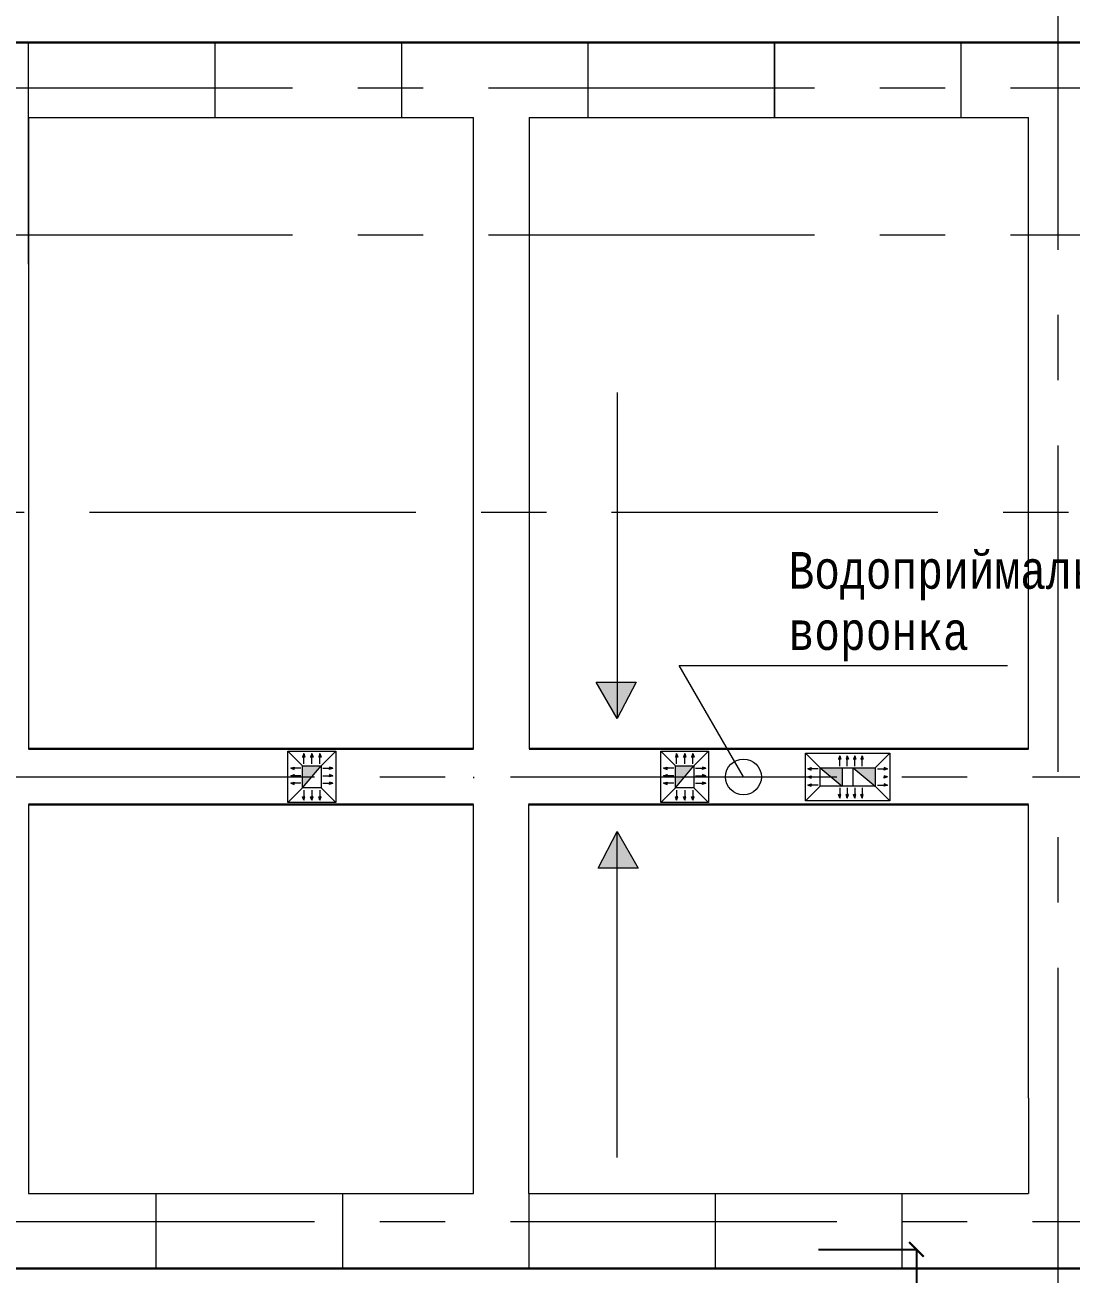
# Model space of a CAD drawing. Header units: millimetres. Extents: x -689206 to 4969298, y -1019800 to 703299.
# Drawn here: x 668701 to 675826, y -617305 to -608799 of the extents above; entities that cross this region are included whole.
import ezdxf

# ---------------------------------------------------------------- set-up
doc = ezdxf.new("R2010")
doc.units = ezdxf.units.MM
doc.linetypes.add('JIS_02_4.0', pattern=[5.5, 4, -1.5])
doc.linetypes.add('осеваяX2', pattern=[101.6, 63.5, -12.7, 12.7, -12.7])
doc.layers.add('кровля', color=211, linetype='Continuous')
doc.layers.add('четотам', color=7, linetype='Continuous')
for name, color, linetype, lineweight in [('несущие', 7, 'Continuous', 30), ('РАЗМЕРЫ', 7, 'Continuous', 9), ('сваи', 7, 'JIS_02_4.0', 30), ('стены', 7, 'Continuous', 20)]:
    doc.layers.add(name, color=color, linetype=linetype, lineweight=lineweight)
doc.styles.add('Аннотативный', font='isocteur.ttf', dxfattribs={"width": 0.7, "height": 250})
doc.dimstyles.new('Аннотативный', dxfattribs={"dimscale": 0, "dimtxt": 250, "dimasz": 100, "dimexe": 1.25, "dimexo": 0.625, "dimtad": 1, "dimdec": 0, "dimtxsty": 'Аннотативный', "dimblk": 'ARCHTICK', "dimcen": 2.5, "dimadec": 0, "dimazin": 0, "dimtfac": 1, "dimtdec": 0, "dimtmove": 0, "dimatfit": 3, "dimfxl": 1, "dimarcsym": 0})

# ---------------------------------------------------------------- blocks, each defined once
blk = doc.blocks.new('_ArchTick')
at = {"color": 0, "linetype": 'ByBlock', "const_width": 0.15}
blk.add_lwpolyline([(-0.5, -0.5), (0.5, 0.5)], dxfattribs=at)
blk = doc.blocks.new('*D4241')
at = {"layer": 'Defpoints', "color": 0, "linetype": 'ByBlock', "lineweight": 9, "transparency": 16777216}
for p in [(674104.7, -617137.7), (674104.7, -624396.8), (674772.8, -624396.8)]:
    blk.add_point(p, dxfattribs=at)
at = {"layer": 'РАЗМЕРЫ', "color": 0, "linetype": 'ByBlock', "lineweight": -2, "transparency": 16777216}
for p, q in [((674105.3, -617137.7), (674774, -617137.7)), ((674772.8, -617137.7), (674772.8, -624396.8)), ((674105.3, -624396.8), (674774, -624396.8))]:
    blk.add_line(p, q, dxfattribs=at)
at = {"layer": 'РАЗМЕРЫ', "color": 0, "linetype": 'ByBlock', "lineweight": -2, "transparency": 16777216, "xscale": 100, "yscale": 100, "zscale": 100}
for p, rotation in [((674772.8, -617137.7), 90), ((674772.8, -624396.8), 270)]:
    blk.add_blockref('_ArchTick', p, dxfattribs=dict(at, rotation=rotation))
at = {"layer": 'РАЗМЕРЫ', "color": 0, "linetype": 'ByBlock', "lineweight": 5, "transparency": 16777216, "insert": (674647.2, -620767.3), "char_height": 250, "attachment_point": 5, "rotation": 90, "style": 'Аннотативный'}
blk.add_mtext('7690', dxfattribs=at)

msp = doc.modelspace()

# ---------------------------------------------------------------- hatches: boundary and pattern name
at = {"layer": 'кровля', "lineweight": 5, "true_color": 0x000000}
h = msp.add_hatch(color=18, dxfattribs=at)
h.dxf.hatch_style = 1
h.paths.add_polyline_path([(670599.2, -613785.1), (670607.4, -613785.1), (670599.2, -613761.5)])
h.paths.add_polyline_path([(670591.1, -613785.1), (670599.2, -613785.1), (670599.2, -613761.5)])
h = msp.add_hatch(color=18, dxfattribs=at)
h.dxf.hatch_style = 1
h.paths.add_polyline_path([(670654.5, -613785.1), (670662.6, -613785.1), (670654.5, -613761.5)])
h.paths.add_polyline_path([(670646.4, -613785.1), (670654.5, -613785.1), (670654.5, -613761.5)])
h = msp.add_hatch(color=18, dxfattribs=at)
h.dxf.hatch_style = 1
h.paths.add_polyline_path([(670709.8, -613761.5), (670701.6, -613785.1), (670709.8, -613785.1)])
h.paths.add_polyline_path([(670709.8, -613761.5), (670709.8, -613785.1), (670717.9, -613785.1)])
h = msp.add_hatch(color=18, dxfattribs=at)
h.dxf.hatch_style = 1
h.paths.add_polyline_path([(673139.2, -613785.1), (673147.4, -613785.1), (673139.2, -613761.5)])
h.paths.add_polyline_path([(673131.1, -613785.1), (673139.2, -613785.1), (673139.2, -613761.5)])
h = msp.add_hatch(color=18, dxfattribs=at)
h.dxf.hatch_style = 1
h.paths.add_polyline_path([(673194.5, -613785.1), (673202.6, -613785.1), (673194.5, -613761.5)])
h.paths.add_polyline_path([(673186.4, -613785.1), (673194.5, -613785.1), (673194.5, -613761.5)])
h = msp.add_hatch(color=18, dxfattribs=at)
h.dxf.hatch_style = 1
h.paths.add_polyline_path([(673249.8, -613761.5), (673241.6, -613785.1), (673249.8, -613785.1)])
h.paths.add_polyline_path([(673249.8, -613761.5), (673249.8, -613785.1), (673257.9, -613785.1)])
at = {"layer": 'кровля', "lineweight": 5}
h = msp.add_hatch(color=7, dxfattribs=at)
h.dxf.hatch_style = 1
h.paths.add_polyline_path([(674249.8, -613800), (674258, -613800), (674249.8, -613776.3)])
h.paths.add_polyline_path([(674241.7, -613800), (674249.8, -613800), (674249.8, -613776.3)])
h = msp.add_hatch(color=7, dxfattribs=at)
h.dxf.hatch_style = 1
h.paths.add_polyline_path([(674301.1, -613776.3), (674293, -613800), (674301.1, -613800)])
h.paths.add_polyline_path([(674301.1, -613776.3), (674301.1, -613800), (674309.2, -613800)])
h = msp.add_hatch(color=7, dxfattribs=at)
h.dxf.hatch_style = 1
h.paths.add_polyline_path([(674352.3, -613776.3), (674344.2, -613800), (674352.3, -613800)])
h.paths.add_polyline_path([(674352.3, -613776.3), (674352.3, -613800), (674360.5, -613800)])
h = msp.add_hatch(color=7, dxfattribs=at)
h.dxf.hatch_style = 1
h.paths.add_polyline_path([(674402.1, -613776.3), (674394, -613800), (674402.1, -613800)])
h.paths.add_polyline_path([(674402.1, -613776.3), (674402.1, -613800), (674410.3, -613800)])
at = {"layer": 'кровля', "lineweight": 5, "true_color": 0x000000}
h = msp.add_hatch(color=18, dxfattribs=at)
h.dxf.hatch_style = 1
h.paths.add_polyline_path([(670510.5, -613860.8), (670534.2, -613869), (670534.2, -613860.8)])
h.paths.add_polyline_path([(670510.5, -613860.8), (670534.2, -613860.8), (670534.2, -613852.7)])
h = msp.add_hatch(color=18, dxfattribs=at)
h.dxf.hatch_style = 1
h.paths.add_polyline_path([(670774.8, -613860.8), (670774.8, -613869), (670798.5, -613860.8)])
h.paths.add_polyline_path([(670774.8, -613852.7), (670774.8, -613860.8), (670798.5, -613860.8)])
h = msp.add_hatch(color=18, dxfattribs=at)
h.dxf.hatch_style = 1
h.paths.add_polyline_path([(673050.5, -613860.8), (673074.2, -613869), (673074.2, -613860.8)])
h.paths.add_polyline_path([(673050.5, -613860.8), (673074.2, -613860.8), (673074.2, -613852.7)])
h = msp.add_hatch(color=18, dxfattribs=at)
h.dxf.hatch_style = 1
h.paths.add_polyline_path([(673314.8, -613860.8), (673314.8, -613869), (673338.5, -613860.8)])
h.paths.add_polyline_path([(673314.8, -613852.7), (673314.8, -613860.8), (673338.5, -613860.8)])
at = {"layer": 'кровля', "lineweight": 5}
h = msp.add_hatch(color=7, dxfattribs=at)
h.dxf.hatch_style = 1
h.paths.add_polyline_path([(674032.6, -613865), (674056.2, -613873.2), (674056.2, -613865)])
h.paths.add_polyline_path([(674032.6, -613865), (674056.2, -613865), (674056.2, -613856.9)])
h = msp.add_hatch(color=7, dxfattribs=at)
h.dxf.hatch_style = 1
h.paths.add_polyline_path([(674552.8, -613865), (674552.8, -613873.2), (674576.4, -613865)])
h.paths.add_polyline_path([(674552.8, -613856.9), (674552.8, -613865), (674576.4, -613865)])
at = {"layer": 'кровля', "lineweight": 5, "true_color": 0x000000}
h = msp.add_hatch(color=18, dxfattribs=at)
h.dxf.hatch_style = 1
h.paths.add_polyline_path([(670510.5, -613912.1), (670534.2, -613920.2), (670534.2, -613912.1)])
h.paths.add_polyline_path([(670510.5, -613912.1), (670534.2, -613912.1), (670534.2, -613904)])
h = msp.add_hatch(color=18, dxfattribs=at)
h.dxf.hatch_style = 1
h.paths.add_polyline_path([(670534.2, -613963.3), (670534.2, -613955.2), (670510.5, -613963.3)])
h.paths.add_polyline_path([(670534.2, -613971.5), (670534.2, -613963.3), (670510.5, -613963.3)])
h = msp.add_hatch(color=18, dxfattribs=at)
h.dxf.hatch_style = 1
h.paths.add_polyline_path([(670774.8, -613912.1), (670774.8, -613920.2), (670798.5, -613912.1)])
h.paths.add_polyline_path([(670774.8, -613904), (670774.8, -613912.1), (670798.5, -613912.1)])
h = msp.add_hatch(color=18, dxfattribs=at)
h.dxf.hatch_style = 1
h.paths.add_polyline_path([(670798.5, -613963.3), (670774.8, -613955.2), (670774.8, -613963.3)])
h.paths.add_polyline_path([(670798.5, -613963.3), (670774.8, -613963.3), (670774.8, -613971.5)])
h = msp.add_hatch(color=18, dxfattribs=at)
h.dxf.hatch_style = 1
h.paths.add_polyline_path([(673050.5, -613912.1), (673074.2, -613920.2), (673074.2, -613912.1)])
h.paths.add_polyline_path([(673050.5, -613912.1), (673074.2, -613912.1), (673074.2, -613904)])
h = msp.add_hatch(color=18, dxfattribs=at)
h.dxf.hatch_style = 1
h.paths.add_polyline_path([(673074.2, -613963.3), (673074.2, -613955.2), (673050.5, -613963.3)])
h.paths.add_polyline_path([(673074.2, -613971.5), (673074.2, -613963.3), (673050.5, -613963.3)])
h = msp.add_hatch(color=18, dxfattribs=at)
h.dxf.hatch_style = 1
h.paths.add_polyline_path([(673314.8, -613912.1), (673314.8, -613920.2), (673338.5, -613912.1)])
h.paths.add_polyline_path([(673314.8, -613904), (673314.8, -613912.1), (673338.5, -613912.1)])
h = msp.add_hatch(color=18, dxfattribs=at)
h.dxf.hatch_style = 1
h.paths.add_polyline_path([(673338.5, -613963.3), (673314.8, -613955.2), (673314.8, -613963.3)])
h.paths.add_polyline_path([(673338.5, -613963.3), (673314.8, -613963.3), (673314.8, -613971.5)])
at = {"layer": 'кровля', "lineweight": 5}
h = msp.add_hatch(color=7, dxfattribs=at)
h.dxf.hatch_style = 1
h.paths.add_polyline_path([(674032.6, -613920.3), (674056.2, -613928.4), (674056.2, -613920.3)])
h.paths.add_polyline_path([(674032.6, -613920.3), (674056.2, -613920.3), (674056.2, -613912.2)])
h = msp.add_hatch(color=7, dxfattribs=at)
h.dxf.hatch_style = 1
h.paths.add_polyline_path([(674552.8, -613920.3), (674552.8, -613928.4), (674576.4, -613920.3)])
h.paths.add_polyline_path([(674552.8, -613912.2), (674552.8, -613920.3), (674576.4, -613920.3)])
h = msp.add_hatch(color=7, dxfattribs=at)
h.dxf.hatch_style = 1
h.paths.add_polyline_path([(674056.2, -613975.6), (674056.2, -613967.4), (674032.6, -613975.6)])
h.paths.add_polyline_path([(674056.2, -613983.7), (674056.2, -613975.6), (674032.6, -613975.6)])
h = msp.add_hatch(color=7, dxfattribs=at)
h.dxf.hatch_style = 1
h.paths.add_polyline_path([(674249.8, -614064.3), (674258, -614040.6), (674249.8, -614040.6)])
h.paths.add_polyline_path([(674249.8, -614064.3), (674249.8, -614040.6), (674241.7, -614040.6)])
h = msp.add_hatch(color=7, dxfattribs=at)
h.dxf.hatch_style = 1
h.paths.add_polyline_path([(674301.1, -614040.6), (674293, -614040.6), (674301.1, -614064.3)])
h.paths.add_polyline_path([(674309.2, -614040.6), (674301.1, -614040.6), (674301.1, -614064.3)])
h = msp.add_hatch(color=7, dxfattribs=at)
h.dxf.hatch_style = 1
h.paths.add_polyline_path([(674352.3, -614040.6), (674344.2, -614040.6), (674352.3, -614064.3)])
h.paths.add_polyline_path([(674360.5, -614040.6), (674352.3, -614040.6), (674352.3, -614064.3)])
h = msp.add_hatch(color=7, dxfattribs=at)
h.dxf.hatch_style = 1
h.paths.add_polyline_path([(674402.1, -614040.6), (674394, -614040.6), (674402.1, -614064.3)])
h.paths.add_polyline_path([(674410.3, -614040.6), (674402.1, -614040.6), (674402.1, -614064.3)])
h = msp.add_hatch(color=7, dxfattribs=at)
h.dxf.hatch_style = 1
h.paths.add_polyline_path([(674576.4, -613975.6), (674552.8, -613967.4), (674552.8, -613975.6)])
h.paths.add_polyline_path([(674576.4, -613975.6), (674552.8, -613975.6), (674552.8, -613983.7)])
at = {"layer": 'кровля', "lineweight": 5, "true_color": 0x000000}
h = msp.add_hatch(color=18, dxfattribs=at)
h.dxf.hatch_style = 1
h.paths.add_polyline_path([(670599.2, -614079.1), (670607.4, -614055.5), (670599.2, -614055.5)])
h.paths.add_polyline_path([(670599.2, -614079.1), (670599.2, -614055.5), (670591.1, -614055.5)])
h = msp.add_hatch(color=18, dxfattribs=at)
h.dxf.hatch_style = 1
h.paths.add_polyline_path([(670654.5, -614079.1), (670662.6, -614055.5), (670654.5, -614055.5)])
h.paths.add_polyline_path([(670654.5, -614079.1), (670654.5, -614055.5), (670646.4, -614055.5)])
h = msp.add_hatch(color=18, dxfattribs=at)
h.dxf.hatch_style = 1
h.paths.add_polyline_path([(670709.8, -614055.5), (670701.6, -614055.5), (670709.8, -614079.1)])
h.paths.add_polyline_path([(670717.9, -614055.5), (670709.8, -614055.5), (670709.8, -614079.1)])
h = msp.add_hatch(color=18, dxfattribs=at)
h.dxf.hatch_style = 1
h.paths.add_polyline_path([(673139.2, -614079.1), (673147.4, -614055.5), (673139.2, -614055.5)])
h.paths.add_polyline_path([(673139.2, -614079.1), (673139.2, -614055.5), (673131.1, -614055.5)])
h = msp.add_hatch(color=18, dxfattribs=at)
h.dxf.hatch_style = 1
h.paths.add_polyline_path([(673194.5, -614079.1), (673202.6, -614055.5), (673194.5, -614055.5)])
h.paths.add_polyline_path([(673194.5, -614079.1), (673194.5, -614055.5), (673186.4, -614055.5)])
h = msp.add_hatch(color=18, dxfattribs=at)
h.dxf.hatch_style = 1
h.paths.add_polyline_path([(673249.8, -614055.5), (673241.6, -614055.5), (673249.8, -614079.1)])
h.paths.add_polyline_path([(673257.9, -614055.5), (673249.8, -614055.5), (673249.8, -614079.1)])
at = {"layer": 'РАЗМЕРЫ', "lineweight": 5, "ltscale": 150}
h = msp.add_hatch(color=256, dxfattribs=at)
h.dxf.hatch_style = 1
h.paths.add_polyline_path([(670717, -613845.3), (670592, -613845.3), (670592, -613995.3)])
h = msp.add_hatch(color=256, dxfattribs=at)
h.dxf.hatch_style = 1
h.paths.add_polyline_path([(673257, -613845.3), (673132, -613845.3), (673132, -613995.3)])
h = msp.add_hatch(color=256, dxfattribs=at)
h.dxf.hatch_style = 1
h.paths.add_polyline_path([(674491.4, -613982.8), (674491.4, -613857.8), (674341.4, -613857.8)])
h.paths.add_polyline_path([(674267.6, -613982.8), (674267.6, -613857.8), (674117.6, -613857.8)])
at = {"layer": 'сваи', "linetype": 'ByBlock', "lineweight": 20, "ltscale": 35}
h = msp.add_hatch(color=256, dxfattribs=at)
h.dxf.hatch_style = 1
h.paths.add_polyline_path([(682748, -610192.2), (682670.5, -610255.6), (682854.5, -610322.5)])
h.paths.add_polyline_path([(682823.3, -610130.8), (682748, -610192.2), (682854.5, -610322.5)])
h.paths.add_polyline_path([(683485.4, -610993.5), (683485.4, -611187.8), (683569.6, -611139.2)])
h.paths.add_polyline_path([(683656.3, -611089.1), (683485.4, -610993.5), (683569.6, -611139.2)])
h.paths.add_polyline_path([(676504.5, -614292.5), (676504.5, -614541.5), (676648.2, -614541.5)])
h.paths.add_polyline_path([(676504.5, -614292.5), (676374.5, -614541.5), (676504.5, -614541.5)])
h.paths.add_polyline_path([(676504.5, -613323.6), (676360.8, -613323.6), (676504.5, -613572.5)])
h.paths.add_polyline_path([(676634.5, -613323.6), (676504.5, -613323.6), (676504.5, -613572.5)])
h.paths.add_polyline_path([(672864.5, -613273.6), (672734.5, -613273.6), (672734.5, -613522.5)])
h.paths.add_polyline_path([(672734.5, -613273.6), (672590.8, -613273.6), (672734.5, -613522.5)])
h.paths.add_polyline_path([(672734.5, -614292.5), (672604.5, -614541.5), (672734.5, -614541.5)])
h.paths.add_polyline_path([(672734.5, -614292.5), (672734.5, -614541.5), (672878.2, -614541.5)])
h.paths.add_polyline_path([(667574.5, -614292.5), (667574.5, -614541.5), (667718.2, -614541.5)])
h.paths.add_polyline_path([(667574.5, -614292.5), (667444.5, -614541.5), (667574.5, -614541.5)])
h.paths.add_polyline_path([(667584.5, -613323.6), (667440.8, -613323.6), (667584.5, -613572.5)])
h.paths.add_polyline_path([(667714.5, -613323.6), (667584.5, -613323.6), (667584.5, -613572.5)])
h.paths.add_polyline_path([(660864.9, -610846.5), (660684.8, -610923.4), (660765.7, -610982.5)])
h.paths.add_polyline_path([(660864.9, -610846.5), (660765.7, -610982.5), (660844.2, -611039.7)])
h.paths.add_polyline_path([(661485.8, -610069), (661454.6, -610260.8), (661561.1, -610130.4)])
h.paths.add_polyline_path([(661561.1, -610130.4), (661454.6, -610260.8), (661638.6, -610193.8)])

# ---------------------------------------------------------------- linework, layer by layer
at = {"layer": 'кровля', "color": 18, "lineweight": 5, "true_color": 0x000000}
for p, q in [((670592, -613845.3), (670492, -613745.3)), ((670599.2, -613761.5), (670591.1, -613785.1)), ((670591.1, -613785.1), (670599.2, -613785.1)), ((670599.2, -613831.5), (670599.2, -613761.5)), ((670599.2, -613761.5), (670607.4, -613785.1)), ((670607.4, -613785.1), (670599.2, -613785.1)), ((670654.5, -613761.5), (670646.4, -613785.1)), ((670646.4, -613785.1), (670654.5, -613785.1)), ((670654.5, -613831.5), (670654.5, -613761.5)), ((670654.5, -613761.5), (670662.6, -613785.1)), ((670662.6, -613785.1), (670654.5, -613785.1)), ((670709.8, -613761.5), (670701.6, -613785.1)), ((670701.6, -613785.1), (670709.8, -613785.1)), ((670709.8, -613831.5), (670709.8, -613761.5)), ((670709.8, -613761.5), (670717.9, -613785.1)), ((670717.9, -613785.1), (670709.8, -613785.1)), ((670717, -613845.3), (670817, -613745.3)), ((673132, -613845.3), (673032, -613745.3)), ((673139.2, -613761.5), (673131.1, -613785.1)), ((673131.1, -613785.1), (673139.2, -613785.1)), ((673139.2, -613831.5), (673139.2, -613761.5)), ((673139.2, -613761.5), (673147.4, -613785.1)), ((673147.4, -613785.1), (673139.2, -613785.1)), ((673194.5, -613761.5), (673186.4, -613785.1)), ((673186.4, -613785.1), (673194.5, -613785.1)), ((673194.5, -613831.5), (673194.5, -613761.5)), ((673194.5, -613761.5), (673202.6, -613785.1)), ((673202.6, -613785.1), (673194.5, -613785.1)), ((673249.8, -613761.5), (673241.6, -613785.1)), ((673241.6, -613785.1), (673249.8, -613785.1)), ((673249.8, -613831.5), (673249.8, -613761.5)), ((673249.8, -613761.5), (673257.9, -613785.1)), ((673257.9, -613785.1), (673249.8, -613785.1)), ((673257, -613845.3), (673357, -613745.3)), ((670510.5, -613860.8), (670534.2, -613852.7)), ((670580.5, -613860.8), (670510.5, -613860.8)), ((670510.5, -613860.8), (670534.2, -613869)), ((670534.2, -613852.7), (670534.2, -613860.8)), ((670534.2, -613869), (670534.2, -613860.8)), ((670728.5, -613860.8), (670798.5, -613860.8)), ((670798.5, -613860.8), (670774.8, -613852.7)), ((670774.8, -613852.7), (670774.8, -613860.8)), ((670798.5, -613860.8), (670774.8, -613869)), ((670774.8, -613869), (670774.8, -613860.8)), ((673050.5, -613860.8), (673074.2, -613852.7)), ((673120.5, -613860.8), (673050.5, -613860.8)), ((673050.5, -613860.8), (673074.2, -613869)), ((673074.2, -613852.7), (673074.2, -613860.8)), ((673074.2, -613869), (673074.2, -613860.8)), ((673268.5, -613860.8), (673338.5, -613860.8)), ((673338.5, -613860.8), (673314.8, -613852.7)), ((673314.8, -613852.7), (673314.8, -613860.8)), ((673338.5, -613860.8), (673314.8, -613869)), ((673314.8, -613869), (673314.8, -613860.8)), ((670510.5, -613912.1), (670534.2, -613904)), ((670580.5, -613912.1), (670510.5, -613912.1)), ((670510.5, -613912.1), (670534.2, -613920.2)), ((670510.5, -613963.3), (670534.2, -613955.2)), ((670534.2, -613904), (670534.2, -613912.1)), ((670534.2, -613920.2), (670534.2, -613912.1)), ((670534.2, -613955.2), (670534.2, -613963.3)), ((670728.5, -613912.1), (670798.5, -613912.1)), ((670798.5, -613912.1), (670774.8, -613904)), ((670774.8, -613904), (670774.8, -613912.1)), ((670798.5, -613912.1), (670774.8, -613920.2)), ((670774.8, -613920.2), (670774.8, -613912.1)), ((670798.5, -613963.3), (670774.8, -613955.2)), ((670774.8, -613955.2), (670774.8, -613963.3)), ((673050.5, -613912.1), (673074.2, -613904)), ((673120.5, -613912.1), (673050.5, -613912.1)), ((673050.5, -613912.1), (673074.2, -613920.2)), ((673050.5, -613963.3), (673074.2, -613955.2)), ((673074.2, -613904), (673074.2, -613912.1)), ((673074.2, -613920.2), (673074.2, -613912.1)), ((673074.2, -613955.2), (673074.2, -613963.3)), ((673268.5, -613912.1), (673338.5, -613912.1)), ((673338.5, -613912.1), (673314.8, -613904)), ((673314.8, -613904), (673314.8, -613912.1)), ((673338.5, -613912.1), (673314.8, -613920.2)), ((673314.8, -613920.2), (673314.8, -613912.1)), ((673338.5, -613963.3), (673314.8, -613955.2)), ((673314.8, -613955.2), (673314.8, -613963.3)), ((670592, -613995.3), (670492, -614095.3)), ((670580.5, -613963.3), (670510.5, -613963.3)), ((670510.5, -613963.3), (670534.2, -613971.5)), ((670534.2, -613971.5), (670534.2, -613963.3)), ((670599.2, -614009.1), (670599.2, -614079.1)), ((670654.5, -614009.1), (670654.5, -614079.1)), ((670709.8, -614009.1), (670709.8, -614079.1)), ((670717, -613995.3), (670817, -614095.3)), ((670728.5, -613963.3), (670798.5, -613963.3)), ((670798.5, -613963.3), (670774.8, -613971.5)), ((670774.8, -613971.5), (670774.8, -613963.3)), ((673132, -613995.3), (673032, -614095.3)), ((673120.5, -613963.3), (673050.5, -613963.3)), ((673050.5, -613963.3), (673074.2, -613971.5)), ((673074.2, -613971.5), (673074.2, -613963.3)), ((673139.2, -614009.1), (673139.2, -614079.1)), ((673194.5, -614009.1), (673194.5, -614079.1)), ((673249.8, -614009.1), (673249.8, -614079.1)), ((673257, -613995.3), (673357, -614095.3)), ((673268.5, -613963.3), (673338.5, -613963.3)), ((673338.5, -613963.3), (673314.8, -613971.5)), ((673314.8, -613971.5), (673314.8, -613963.3)), ((670599.2, -614079.1), (670591.1, -614055.5)), ((670591.1, -614055.5), (670599.2, -614055.5)), ((670599.2, -614079.1), (670607.4, -614055.5)), ((670607.4, -614055.5), (670599.2, -614055.5)), ((670654.5, -614079.1), (670646.4, -614055.5)), ((670646.4, -614055.5), (670654.5, -614055.5)), ((670654.5, -614079.1), (670662.6, -614055.5)), ((670662.6, -614055.5), (670654.5, -614055.5)), ((670709.8, -614079.1), (670701.6, -614055.5)), ((670701.6, -614055.5), (670709.8, -614055.5)), ((670709.8, -614079.1), (670717.9, -614055.5)), ((670717.9, -614055.5), (670709.8, -614055.5)), ((673139.2, -614079.1), (673131.1, -614055.5)), ((673131.1, -614055.5), (673139.2, -614055.5)), ((673139.2, -614079.1), (673147.4, -614055.5)), ((673147.4, -614055.5), (673139.2, -614055.5)), ((673194.5, -614079.1), (673186.4, -614055.5)), ((673186.4, -614055.5), (673194.5, -614055.5)), ((673194.5, -614079.1), (673202.6, -614055.5)), ((673202.6, -614055.5), (673194.5, -614055.5)), ((673249.8, -614079.1), (673241.6, -614055.5)), ((673241.6, -614055.5), (673249.8, -614055.5)), ((673249.8, -614079.1), (673257.9, -614055.5)), ((673257.9, -614055.5), (673249.8, -614055.5))]:
    msp.add_line(p, q, dxfattribs=at)
at = {"layer": 'кровля', "color": 7, "lineweight": 5}
for p, q in [((674117.6, -613857.8), (674017.6, -613757.8)), ((674249.8, -613776.3), (674241.7, -613800)), ((674249.8, -613846.3), (674249.8, -613776.3)), ((674249.8, -613776.3), (674258, -613800)), ((674301.1, -613776.3), (674293, -613800)), ((674301.1, -613846.3), (674301.1, -613776.3)), ((674301.1, -613776.3), (674309.2, -613800)), ((674352.3, -613776.3), (674344.2, -613800)), ((674352.3, -613846.3), (674352.3, -613776.3)), ((674352.3, -613776.3), (674360.5, -613800)), ((674402.1, -613776.3), (674394, -613800)), ((674402.1, -613846.3), (674402.1, -613776.3)), ((674402.1, -613776.3), (674410.3, -613800)), ((674491.4, -613857.8), (674591.4, -613757.8)), ((674032.6, -613865), (674056.2, -613856.9)), ((674102.6, -613865), (674032.6, -613865)), ((674032.6, -613865), (674056.2, -613873.2)), ((674056.2, -613856.9), (674056.2, -613865)), ((674056.2, -613873.2), (674056.2, -613865)), ((674241.7, -613800), (674249.8, -613800)), ((674258, -613800), (674249.8, -613800)), ((674293, -613800), (674301.1, -613800)), ((674309.2, -613800), (674301.1, -613800)), ((674344.2, -613800), (674352.3, -613800)), ((674360.5, -613800), (674352.3, -613800)), ((674394, -613800), (674402.1, -613800)), ((674410.3, -613800), (674402.1, -613800)), ((674506.4, -613865), (674576.4, -613865)), ((674576.4, -613865), (674552.8, -613856.9)), ((674552.8, -613856.9), (674552.8, -613865)), ((674576.4, -613865), (674552.8, -613873.2)), ((674552.8, -613873.2), (674552.8, -613865)), ((674032.6, -613920.3), (674056.2, -613912.2)), ((674056.2, -613912.2), (674056.2, -613920.3)), ((674576.4, -613920.3), (674552.8, -613912.2)), ((674552.8, -613912.2), (674552.8, -613920.3)), ((674117.6, -613982.8), (674017.6, -614082.8)), ((674032.6, -613975.6), (674056.2, -613967.4)), ((674102.6, -613975.6), (674032.6, -613975.6)), ((674032.6, -613975.6), (674056.2, -613983.7)), ((674056.2, -613967.4), (674056.2, -613975.6)), ((674056.2, -613983.7), (674056.2, -613975.6)), ((674249.8, -614064.3), (674241.7, -614040.6)), ((674241.7, -614040.6), (674249.8, -614040.6)), ((674249.8, -613994.3), (674249.8, -614064.3)), ((674249.8, -614064.3), (674258, -614040.6)), ((674258, -614040.6), (674249.8, -614040.6)), ((674301.1, -614064.3), (674293, -614040.6)), ((674293, -614040.6), (674301.1, -614040.6)), ((674301.1, -613994.3), (674301.1, -614064.3)), ((674301.1, -614064.3), (674309.2, -614040.6)), ((674309.2, -614040.6), (674301.1, -614040.6)), ((674352.3, -614064.3), (674344.2, -614040.6)), ((674344.2, -614040.6), (674352.3, -614040.6)), ((674352.3, -613994.3), (674352.3, -614064.3)), ((674352.3, -614064.3), (674360.5, -614040.6)), ((674360.5, -614040.6), (674352.3, -614040.6)), ((674402.1, -614064.3), (674394, -614040.6)), ((674394, -614040.6), (674402.1, -614040.6)), ((674402.1, -613994.3), (674402.1, -614064.3)), ((674402.1, -614064.3), (674410.3, -614040.6)), ((674410.3, -614040.6), (674402.1, -614040.6)), ((674491.4, -613982.8), (674591.4, -614082.8)), ((674506.4, -613975.6), (674576.4, -613975.6)), ((674576.4, -613975.6), (674552.8, -613967.4)), ((674552.8, -613967.4), (674552.8, -613975.6)), ((674576.4, -613975.6), (674552.8, -613983.7)), ((674552.8, -613983.7), (674552.8, -613975.6))]:
    msp.add_line(p, q, dxfattribs=at)
at = {"layer": 'кровля', "color": 7, "lineweight": 15}
for p, q in [((674032.6, -613920.3), (674056.2, -613928.4)), ((674056.2, -613928.4), (674056.2, -613920.3)), ((674576.4, -613920.3), (674552.8, -613928.4)), ((674552.8, -613928.4), (674552.8, -613920.3))]:
    msp.add_line(p, q, dxfattribs=at)
at = {"layer": 'кровля', "color": 18, "lineweight": 5, "true_color": 0x000000}
for points in [[(670492, -613745.3), (670817, -613745.3), (670817, -614095.3), (670492, -614095.3)], [(673032, -613745.3), (673357, -613745.3), (673357, -614095.3), (673032, -614095.3)], [(670592, -613845.3), (670717, -613845.3), (670717, -613995.3), (670592, -613995.3)], [(673132, -613845.3), (673257, -613845.3), (673257, -613995.3), (673132, -613995.3)]]:
    msp.add_lwpolyline(points, close=True, dxfattribs=at)
at = {"layer": 'кровля', "color": 7, "lineweight": 5}
for points in [[(674591.4, -613757.8), (674591.4, -614082.8), (674017.6, -614082.8), (674017.6, -613757.8)], [(674491.4, -613857.8), (674491.4, -613982.8), (674117.6, -613982.8), (674117.6, -613857.8)]]:
    msp.add_lwpolyline(points, close=True, dxfattribs=at)
at = {"layer": 'несущие', "lineweight": 13}
for p, q in [((675535.6, -616108.3), (675535.6, -616757.7)), ((668725.6, -616757.7), (671755.6, -616757.7)), ((672130.6, -616757.7), (675535.6, -616757.7))]:
    msp.add_line(p, q, dxfattribs=at)
at = {"layer": 'несущие', "color": 0}
msp.add_line((680574.2, -617267.7), (663688.5, -617267.7), dxfattribs=at)
at = {"layer": 'РАЗМЕРЫ', "linetype": 'осеваяX2', "lineweight": 5, "ltscale": 35}
for p, q in [((675735.6, -604551.3), (675735.6, -654392.6)), ((706922.9, -612118.3), (639852.9, -612118.3))]:
    msp.add_line(p, q, dxfattribs=at)
at = {"layer": 'РАЗМЕРЫ', "linetype": 'ByBlock', "lineweight": 20, "ltscale": 35}
for p, q in [((668725.6, -609158.3), (668725.6, -608918.3)), ((668725.6, -610428.3), (668725.6, -609158.3))]:
    msp.add_line(p, q, dxfattribs=at)
at = {"layer": 'РАЗМЕРЫ', "linetype": 'ByBlock', "lineweight": 9, "ltscale": 35}
for p, q in [((669995.6, -609428.3), (669995.6, -608918.3)), ((671265.6, -608918.3), (671265.6, -609428.3)), ((672535.6, -609428.3), (672535.6, -608918.3)), ((673805.6, -608918.3), (673805.6, -609428.3)), ((673805.6, -609428.3), (673805.6, -608918.3)), ((675075.6, -608918.3), (675075.6, -609428.3))]:
    msp.add_line(p, q, dxfattribs=at)
at = {"layer": 'РАЗМЕРЫ', "lineweight": 9, "ltscale": 150}
for p, q in [((673594.5, -613920.3), (673156.3, -613161.3)), ((673156.3, -613161.3), (675393.4, -613161.3))]:
    msp.add_line(p, q, dxfattribs=at)
at = {"layer": 'РАЗМЕРЫ', "linetype": 'ByBlock', "lineweight": 5, "ltscale": 35}
for p, q in [((669595.1, -617267.7), (669595.1, -616757.8)), ((669595.1, -617267.7), (669595.1, -616757.8)), ((670865.1, -617267.7), (670865.1, -616757.8)), ((670865.1, -617267.7), (670865.1, -616757.8)), ((672135.1, -617267.7), (672135.1, -616757.8)), ((672135.1, -617267.7), (672135.1, -616757.8)), ((673405.1, -617267.7), (673405.1, -616757.8)), ((673405.1, -617267.7), (673405.1, -616757.8)), ((674675.1, -617267.7), (674675.1, -616757.8)), ((674675.1, -617267.7), (674675.1, -616757.8))]:
    msp.add_line(p, q, dxfattribs=at)
at = {"layer": 'РАЗМЕРЫ', "lineweight": 9, "ltscale": 150}
msp.add_circle((673594.5, -613920.3), 122, dxfattribs=at)
at = {"layer": 'сваи', "lineweight": 9, "ltscale": 15000}
for p, q in [((672734.5, -611302.5), (672734.5, -613522.5)), ((672734.5, -616512.5), (672734.5, -614292.5))]:
    msp.add_line(p, q, dxfattribs=at)
at = {"layer": 'сваи', "lineweight": 20, "ltscale": 15000}
for p, q in [((672734.5, -613522.5), (672590.8, -613273.6)), ((672590.8, -613273.6), (672864.5, -613273.6)), ((672864.5, -613273.6), (672734.5, -613522.5)), ((672604.5, -614541.5), (672734.5, -614292.5)), ((672734.5, -614292.5), (672878.2, -614541.5)), ((672878.2, -614541.5), (672604.5, -614541.5))]:
    msp.add_line(p, q, dxfattribs=at)
at = {"layer": 'стены', "lineweight": 30}
for p, q in [((668215.6, -608918.3), (676045.6, -608918.3)), ((671755.6, -613728.3), (668725.6, -613728.3)), ((672135.6, -613728.3), (675535.6, -613728.3)), ((668725.6, -614108.3), (671755.6, -614108.3)), ((672130.6, -614108.3), (675535.6, -614108.3))]:
    msp.add_line(p, q, dxfattribs=at)
at = {"layer": 'стены', "linetype": 'осеваяX2', "lineweight": 5, "ltscale": 35}
for p, q in [((639852.9, -609228.3), (707055.6, -609228.3)), ((639852.9, -610228.3), (707055.6, -610228.3)), ((640002.9, -613920.3), (707055.6, -613920.3)), ((640002.9, -616947.7), (707055.6, -616947.7))]:
    msp.add_line(p, q, dxfattribs=at)
at = {"layer": 'стены', "lineweight": 13}
for p, q in [((668725.6, -609428.3), (668725.6, -613728.3)), ((671755.6, -613728.3), (671755.6, -609428.3)), ((672135.6, -609428.3), (672135.6, -613728.3)), ((675535.6, -613728.3), (675535.6, -609428.3)), ((668725.6, -614108.3), (668725.6, -616757.7)), ((671755.6, -616757.7), (671755.6, -614108.3)), ((672130.6, -614108.3), (672130.6, -616757.7)), ((675535.6, -616108.3), (675535.6, -614108.3))]:
    msp.add_line(p, q, dxfattribs=at)
at = {"layer": 'стены', "lineweight": 20}
for p, q in [((668725.6, -609428.3), (671755.6, -609428.3)), ((672135.6, -609428.3), (675535.6, -609428.3)), ((675535.6, -613728.3), (672135.6, -613728.3))]:
    msp.add_line(p, q, dxfattribs=at)
at = {"layer": 'стены'}
msp.add_line((671755.6, -613920.3), (671755.6, -613928.3), dxfattribs=at)
at = {"layer": 'четотам', "color": 18, "lineweight": 5, "true_color": 0x000000}
for points in [[(670592, -613995.3), (670592, -613845.3), (670717, -613845.3), (670717, -613995.3), (670592, -613995.3), (670717, -613845.3)], [(670592, -613995.3), (670592, -613845.3), (670717, -613845.3), (670717, -613995.3), (670592, -613995.3), (670717, -613845.3)], [(673132, -613995.3), (673132, -613845.3), (673257, -613845.3), (673257, -613995.3), (673132, -613995.3), (673257, -613845.3)], [(673132, -613995.3), (673132, -613845.3), (673257, -613845.3), (673257, -613995.3), (673132, -613995.3), (673257, -613845.3)]]:
    msp.add_lwpolyline(points, dxfattribs=at)
at = {"layer": 'четотам', "color": 7, "lineweight": 5}
for points in [[(674117.6, -613857.8), (674267.6, -613857.8), (674267.6, -613982.8), (674117.6, -613982.8), (674117.6, -613857.8), (674267.6, -613982.8)], [(674341.4, -613857.8), (674491.4, -613857.8), (674491.4, -613982.8), (674341.4, -613982.8), (674341.4, -613857.8), (674491.4, -613982.8)]]:
    msp.add_lwpolyline(points, dxfattribs=at)

# ---------------------------------------------------------------- texts
at = {"layer": 'РАЗМЕРЫ', "lineweight": 13, "ltscale": 150, "insert": (673901.4, -612388.4), "char_height": 250, "width": 850, "attachment_point": 1, "style": 'Аннотативный'}
msp.add_mtext('Водоприймальна воронка', dxfattribs=at)

# ---------------------------------------------------------------- dimensions: what is measured, and where the dimension line sits
at = {"layer": 'РАЗМЕРЫ', "linetype": 'ByBlock', "lineweight": 5}
dim = msp.add_linear_dim(base=(674772.8, -624396.8), p1=(674104.7, -617137.7), p2=(674104.7, -624396.8), angle=90, text='7690', dimstyle='Аннотативный', dxfattribs=at)
dim.commit()
dim.dimension.update_dxf_attribs({"geometry": '*D4241', "text_midpoint": (674647.2, -620767.3)})

doc.saveas('drawing.dxf')
